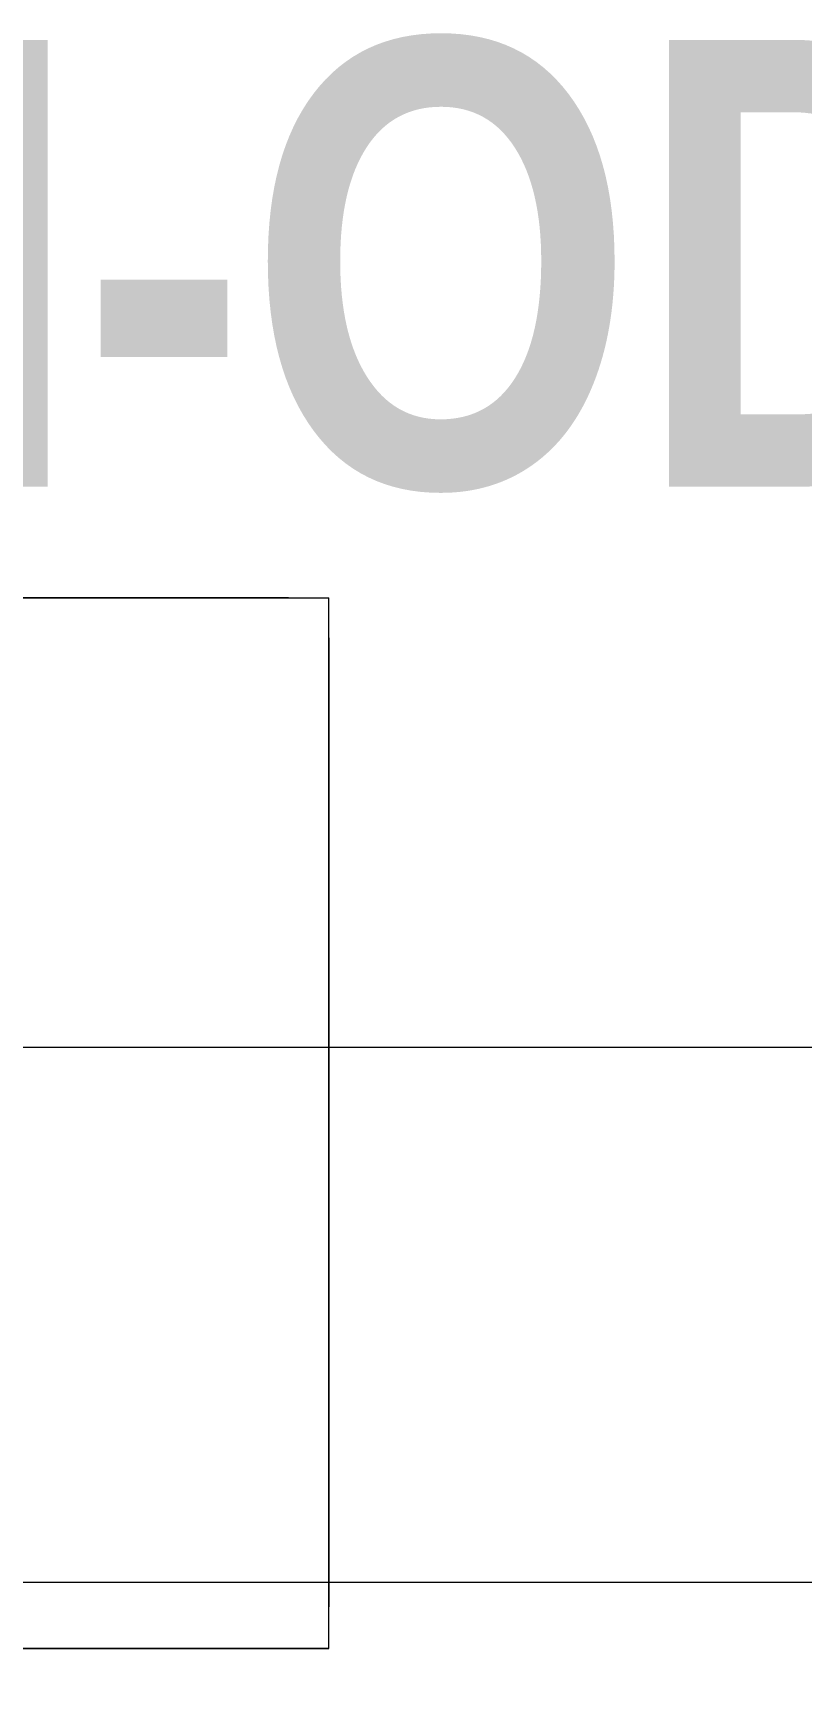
# Model space of a CAD drawing. Header units: millimetres. Extents: x -22227 to 20164, y 15335 to 61747.
# Drawn here: x -7497 to -6766, y 58900 to 60484 of the extents above; entities that cross this region are included whole.
import ezdxf

# ---------------------------------------------------------------- set-up
doc = ezdxf.new("R2010")
doc.units = ezdxf.units.MM
for name, color, linetype, lineweight in [('A-ANNO-DIMS', 7, 'Continuous', 9), ('A-ANNO-DIMS-170', 7, 'Continuous', 9), ('G-ANNO-TEXT', 7, 'Continuous', 9), ('M-EQPM', 7, 'Continuous', 5)]:
    doc.layers.add(name, color=color, linetype=linetype, lineweight=lineweight)
doc.styles.add('Arial_2', font='arial.ttf', dxfattribs={"width": 0.8, "height": 340})
doc.styles.add('Arial_B', font='arialbd.ttf', dxfattribs={"width": 0.8, "height": 425})
doc.dimstyles.new('AK_DIM_2_0_Arial', dxfattribs={"dimscale": 304.8, "dimtxt": 346.888196, "dimasz": 0.278871, "dimexe": 0.557743, "dimexo": 0.557743, "dimgap": 0.055774, "dimtad": 1, "dimdec": 0, "dimzin": 0, "dimdsep": 46, "dimtxsty": 'Arial_2', "dimblk1": 'OBLIQUE', "dimblk2": 'OBLIQUE', "dimsah": 1, "dimcen": 0.09, "dimadec": 0, "dimazin": 0, "dimtfac": 1, "dimtdec": 4, "dimtix": 1, "dimtmove": 0, "dimatfit": 3, "dimfxl": 1, "dimtvp": 1, "dimtolj": 1, "dimtzin": 0, "dimarcsym": 2})

# ---------------------------------------------------------------- blocks, each defined once
blk = doc.blocks.new('DanNong_VRV_1 QUẠT - OD-A-12_1-2147179-MẶT BẰNG BỐ TRÍ THIẾT BỊ')
at = {"layer": 'M-EQPM'}
for p, q in [((-525, 688.2), (655, 688.2)), ((-525, 688.2), (655, 688.2)), ((-516.4, 688.2), (655, 688.2)), ((-486.9, 688.2), (616.9, 688.2)), ((-486.9, 688.2), (585, 688.2)), ((616.9, 688.2), (-486.9, 688.2)), ((616.9, 688.2), (-486.9, 688.2)), ((616.9, 688.2), (-486.9, 688.2)), ((616.9, 688.2), (-486.9, 688.2)), ((616.9, 688.2), (-486.9, 688.2)), ((616.9, 688.2), (-486.9, 688.2)), ((616.9, 688.2), (-486.9, 688.2)), ((616.9, 688.2), (-486.9, 688.2)), ((616.9, 688.2), (-486.9, 688.2)), ((616.9, 688.2), (-486.9, 688.2)), ((-328.5, 688.2), (515.5, 688.2)), ((630.2, 688.2), (636.2, 688.2)), ((630.2, 688.2), (636.2, 688.2)), ((631.2, 688.2), (638.2, 688.2)), ((631.2, 688.2), (638.2, 688.2)), ((631.2, 688.2), (638.2, 688.2)), ((631.2, 688.2), (638.2, 688.2)), ((655, -311.8), (655, 688.2)), ((655, 658.4), (655, 667.4)), ((655, 658.4), (655, 667.4)), ((655, -271.9), (655, 650)), ((655, 650), (655, -271.9)), ((655, 650), (655, -271.9)), ((655, 650), (655, -271.9)), ((655, 650), (655, -271.9)), ((655, 650), (655, -271.9)), ((655, 650), (655, -271.9)), ((655, 650), (655, -271.9)), ((655, 650), (655, -271.9)), ((655, 650), (655, -271.9)), ((655, 650), (655, -271.9)), ((655, 626.2), (655, 635.2)), ((655, 626.2), (655, 635.2)), ((655, 622.2), (655, 618.2)), ((655, 587.8), (655, 622.2)), ((655, 582.4), (655, 587.9)), ((655, -210.7), (655, -206.7)), ((655, -210.7), (655, -217.2)), ((655, -217.2), (655, -235)), ((655, -237.6), (655, -234.9)), ((655, -237.6), (655, -244)), ((655, -240.1), (655, -244)), ((655, -260.1), (655, -251.1)), ((655, -260.1), (655, -251.1)), ((655, -295.3), (655, -286.3)), ((655, -295.3), (655, -286.3)), ((-525, -311.8), (655, -311.8)), ((655, -311.8), (-525, -311.8)), ((-508.6, -311.8), (485.5, -311.8)), ((-481.2, -311.8), (585, -311.8)), ((6.9, -311.8), (616.9, -311.8)), ((6.9, -311.8), (616.9, -311.8)), ((136.9, -311.8), (616.9, -311.8)), ((136.9, -311.8), (616.9, -311.8)), ((136.9, -311.8), (616.9, -311.8)), ((136.9, -311.8), (616.9, -311.8)), ((136.9, -311.8), (616.9, -311.8)), ((136.9, -311.8), (616.9, -311.8)), ((136.9, -311.8), (616.9, -311.8)), ((136.9, -311.8), (616.9, -311.8)), ((136.9, -311.8), (616.9, -311.8)), ((253.2, -311.8), (456.8, -311.8)), ((440, -311.8), (270, -311.8)), ((440, -311.8), (456.8, -311.8)), ((619.9, -311.8), (651.3, -311.8)), ((619.9, -311.8), (651.3, -311.8)), ((631.2, -311.8), (638.2, -311.8)), ((631.2, -311.8), (638.2, -311.8)), ((631.2, -311.8), (638.2, -311.8)), ((631.2, -311.8), (638.2, -311.8)), ((631.2, -311.8), (638.2, -311.8)), ((631.2, -311.8), (638.2, -311.8))]:
    blk.add_line(p, q, dxfattribs=at)
blk = doc.blocks.new('DanNong_VRV_1 QUẠT - OD-A-12_1-V175-MẶT BẰNG BỐ TRÍ THIẾT BỊ')
at = {"layer": 'M-EQPM'}
for p, q in [((-525, 688.2), (655, 688.2)), ((-525, 688.2), (655, 688.2)), ((-525, 688.2), (655, 688.2)), ((-525, 688.2), (655, 688.2)), ((-516.4, 688.2), (655, 688.2)), ((-516.4, 688.2), (655, 688.2)), ((-486.9, 688.2), (616.9, 688.2)), ((-486.9, 688.2), (585, 688.2)), ((616.9, 688.2), (-486.9, 688.2)), ((616.9, 688.2), (-486.9, 688.2)), ((616.9, 688.2), (-486.9, 688.2)), ((616.9, 688.2), (-486.9, 688.2)), ((616.9, 688.2), (-486.9, 688.2)), ((616.9, 688.2), (-486.9, 688.2)), ((616.9, 688.2), (-486.9, 688.2)), ((616.9, 688.2), (-486.9, 688.2)), ((616.9, 688.2), (-486.9, 688.2)), ((616.9, 688.2), (-486.9, 688.2)), ((-486.9, 688.2), (616.9, 688.2)), ((-486.9, 688.2), (585, 688.2)), ((616.9, 688.2), (-486.9, 688.2)), ((616.9, 688.2), (-486.9, 688.2)), ((616.9, 688.2), (-486.9, 688.2)), ((616.9, 688.2), (-486.9, 688.2)), ((616.9, 688.2), (-486.9, 688.2)), ((616.9, 688.2), (-486.9, 688.2)), ((616.9, 688.2), (-486.9, 688.2)), ((616.9, 688.2), (-486.9, 688.2)), ((616.9, 688.2), (-486.9, 688.2)), ((616.9, 688.2), (-486.9, 688.2)), ((-328.5, 688.2), (515.5, 688.2)), ((-328.5, 688.2), (515.5, 688.2)), ((630.2, 688.2), (636.2, 688.2)), ((630.2, 688.2), (636.2, 688.2)), ((630.2, 688.2), (636.2, 688.2)), ((630.2, 688.2), (636.2, 688.2)), ((631.2, 688.2), (638.2, 688.2)), ((631.2, 688.2), (638.2, 688.2)), ((631.2, 688.2), (638.2, 688.2)), ((631.2, 688.2), (638.2, 688.2)), ((631.2, 688.2), (638.2, 688.2)), ((631.2, 688.2), (638.2, 688.2)), ((631.2, 688.2), (638.2, 688.2)), ((631.2, 688.2), (638.2, 688.2)), ((655, -311.8), (655, 688.2)), ((655, -311.8), (655, 688.2)), ((655, 658.4), (655, 667.4)), ((655, 658.4), (655, 667.4)), ((655, 658.4), (655, 667.4)), ((655, 658.4), (655, 667.4)), ((655, -271.9), (655, 650)), ((655, 650), (655, -271.9)), ((655, 650), (655, -271.9)), ((655, 650), (655, -271.9)), ((655, 650), (655, -271.9)), ((655, 650), (655, -271.9)), ((655, 650), (655, -271.9)), ((655, 650), (655, -271.9)), ((655, 650), (655, -271.9)), ((655, 650), (655, -271.9)), ((655, 650), (655, -271.9)), ((655, -271.9), (655, 650)), ((655, 650), (655, -271.9)), ((655, 650), (655, -271.9)), ((655, 650), (655, -271.9)), ((655, 650), (655, -271.9)), ((655, 650), (655, -271.9)), ((655, 650), (655, -271.9)), ((655, 650), (655, -271.9)), ((655, 650), (655, -271.9)), ((655, 650), (655, -271.9)), ((655, 650), (655, -271.9)), ((655, 626.2), (655, 635.2)), ((655, 626.2), (655, 635.2)), ((655, 626.2), (655, 635.2)), ((655, 626.2), (655, 635.2)), ((655, 622.2), (655, 618.2)), ((655, 587.8), (655, 622.2)), ((655, 622.2), (655, 618.2)), ((655, 587.8), (655, 622.2)), ((655, 582.4), (655, 587.9)), ((655, 582.4), (655, 587.9)), ((655, -210.7), (655, -206.7)), ((655, -210.7), (655, -206.7)), ((655, -210.7), (655, -217.2)), ((655, -210.7), (655, -217.2)), ((655, -217.2), (655, -235)), ((655, -217.2), (655, -235)), ((655, -237.6), (655, -234.9)), ((655, -237.6), (655, -234.9)), ((655, -237.6), (655, -244)), ((655, -237.6), (655, -244)), ((655, -240.1), (655, -244)), ((655, -240.1), (655, -244)), ((655, -260.1), (655, -251.1)), ((655, -260.1), (655, -251.1)), ((655, -260.1), (655, -251.1)), ((655, -260.1), (655, -251.1)), ((655, -295.3), (655, -286.3)), ((655, -295.3), (655, -286.3)), ((655, -295.3), (655, -286.3)), ((655, -295.3), (655, -286.3)), ((-525, -311.8), (655, -311.8)), ((655, -311.8), (-525, -311.8)), ((-525, -311.8), (655, -311.8)), ((655, -311.8), (-525, -311.8)), ((-508.6, -311.8), (485.5, -311.8)), ((-508.6, -311.8), (485.5, -311.8)), ((-481.2, -311.8), (585, -311.8)), ((-481.2, -311.8), (585, -311.8)), ((6.9, -311.8), (616.9, -311.8)), ((6.9, -311.8), (616.9, -311.8)), ((6.9, -311.8), (616.9, -311.8)), ((6.9, -311.8), (616.9, -311.8)), ((136.9, -311.8), (616.9, -311.8)), ((136.9, -311.8), (616.9, -311.8)), ((136.9, -311.8), (616.9, -311.8)), ((136.9, -311.8), (616.9, -311.8)), ((136.9, -311.8), (616.9, -311.8)), ((136.9, -311.8), (616.9, -311.8)), ((136.9, -311.8), (616.9, -311.8)), ((136.9, -311.8), (616.9, -311.8)), ((136.9, -311.8), (616.9, -311.8)), ((136.9, -311.8), (616.9, -311.8)), ((136.9, -311.8), (616.9, -311.8)), ((136.9, -311.8), (616.9, -311.8)), ((136.9, -311.8), (616.9, -311.8)), ((136.9, -311.8), (616.9, -311.8)), ((136.9, -311.8), (616.9, -311.8)), ((136.9, -311.8), (616.9, -311.8)), ((136.9, -311.8), (616.9, -311.8)), ((136.9, -311.8), (616.9, -311.8)), ((253.2, -311.8), (456.8, -311.8)), ((253.2, -311.8), (456.8, -311.8)), ((440, -311.8), (270, -311.8)), ((440, -311.8), (270, -311.8)), ((440, -311.8), (456.8, -311.8)), ((440, -311.8), (456.8, -311.8)), ((619.9, -311.8), (651.3, -311.8)), ((619.9, -311.8), (651.3, -311.8)), ((619.9, -311.8), (651.3, -311.8)), ((619.9, -311.8), (651.3, -311.8)), ((631.2, -311.8), (638.2, -311.8)), ((631.2, -311.8), (638.2, -311.8)), ((631.2, -311.8), (638.2, -311.8)), ((631.2, -311.8), (638.2, -311.8)), ((631.2, -311.8), (638.2, -311.8)), ((631.2, -311.8), (638.2, -311.8)), ((631.2, -311.8), (638.2, -311.8)), ((631.2, -311.8), (638.2, -311.8)), ((631.2, -311.8), (638.2, -311.8)), ((631.2, -311.8), (638.2, -311.8)), ((631.2, -311.8), (638.2, -311.8)), ((631.2, -311.8), (638.2, -311.8))]:
    blk.add_line(p, q, dxfattribs=at)
blk = doc.blocks.new('DanNong_VRV_1 QUẠT - OD-A-12_1-V180-MẶT BẰNG BỐ TRÍ THIẾT BỊ')
at = {"layer": 'M-EQPM'}
for p, q in [((-525, 688.2), (655, 688.2)), ((-525, 688.2), (655, 688.2)), ((-525, 688.2), (655, 688.2)), ((-525, 688.2), (655, 688.2)), ((-516.4, 688.2), (655, 688.2)), ((-516.4, 688.2), (655, 688.2)), ((-486.9, 688.2), (616.9, 688.2)), ((-486.9, 688.2), (585, 688.2)), ((616.9, 688.2), (-486.9, 688.2)), ((616.9, 688.2), (-486.9, 688.2)), ((616.9, 688.2), (-486.9, 688.2)), ((616.9, 688.2), (-486.9, 688.2)), ((616.9, 688.2), (-486.9, 688.2)), ((616.9, 688.2), (-486.9, 688.2)), ((616.9, 688.2), (-486.9, 688.2)), ((616.9, 688.2), (-486.9, 688.2)), ((616.9, 688.2), (-486.9, 688.2)), ((616.9, 688.2), (-486.9, 688.2)), ((-486.9, 688.2), (616.9, 688.2)), ((-486.9, 688.2), (585, 688.2)), ((616.9, 688.2), (-486.9, 688.2)), ((616.9, 688.2), (-486.9, 688.2)), ((616.9, 688.2), (-486.9, 688.2)), ((616.9, 688.2), (-486.9, 688.2)), ((616.9, 688.2), (-486.9, 688.2)), ((616.9, 688.2), (-486.9, 688.2)), ((616.9, 688.2), (-486.9, 688.2)), ((616.9, 688.2), (-486.9, 688.2)), ((616.9, 688.2), (-486.9, 688.2)), ((616.9, 688.2), (-486.9, 688.2)), ((-328.5, 688.2), (515.5, 688.2)), ((-328.5, 688.2), (515.5, 688.2)), ((630.2, 688.2), (636.2, 688.2)), ((630.2, 688.2), (636.2, 688.2)), ((630.2, 688.2), (636.2, 688.2)), ((630.2, 688.2), (636.2, 688.2)), ((631.2, 688.2), (638.2, 688.2)), ((631.2, 688.2), (638.2, 688.2)), ((631.2, 688.2), (638.2, 688.2)), ((631.2, 688.2), (638.2, 688.2)), ((631.2, 688.2), (638.2, 688.2)), ((631.2, 688.2), (638.2, 688.2)), ((631.2, 688.2), (638.2, 688.2)), ((631.2, 688.2), (638.2, 688.2)), ((655, -311.8), (655, 688.2)), ((655, -311.8), (655, 688.2)), ((655, 658.4), (655, 667.4)), ((655, 658.4), (655, 667.4)), ((655, 658.4), (655, 667.4)), ((655, 658.4), (655, 667.4)), ((655, -271.9), (655, 650)), ((655, 650), (655, -271.9)), ((655, 650), (655, -271.9)), ((655, 650), (655, -271.9)), ((655, 650), (655, -271.9)), ((655, 650), (655, -271.9)), ((655, 650), (655, -271.9)), ((655, 650), (655, -271.9)), ((655, 650), (655, -271.9)), ((655, 650), (655, -271.9)), ((655, 650), (655, -271.9)), ((655, -271.9), (655, 650)), ((655, 650), (655, -271.9)), ((655, 650), (655, -271.9)), ((655, 650), (655, -271.9)), ((655, 650), (655, -271.9)), ((655, 650), (655, -271.9)), ((655, 650), (655, -271.9)), ((655, 650), (655, -271.9)), ((655, 650), (655, -271.9)), ((655, 650), (655, -271.9)), ((655, 650), (655, -271.9)), ((655, 626.2), (655, 635.2)), ((655, 626.2), (655, 635.2)), ((655, 626.2), (655, 635.2)), ((655, 626.2), (655, 635.2)), ((655, 622.2), (655, 618.2)), ((655, 587.8), (655, 622.2)), ((655, 622.2), (655, 618.2)), ((655, 587.8), (655, 622.2)), ((655, 582.4), (655, 587.9)), ((655, 582.4), (655, 587.9)), ((655, -210.7), (655, -206.7)), ((655, -210.7), (655, -206.7)), ((655, -210.7), (655, -217.2)), ((655, -210.7), (655, -217.2)), ((655, -217.2), (655, -235)), ((655, -217.2), (655, -235)), ((655, -237.6), (655, -234.9)), ((655, -237.6), (655, -234.9)), ((655, -237.6), (655, -244)), ((655, -237.6), (655, -244)), ((655, -240.1), (655, -244)), ((655, -240.1), (655, -244)), ((655, -260.1), (655, -251.1)), ((655, -260.1), (655, -251.1)), ((655, -260.1), (655, -251.1)), ((655, -260.1), (655, -251.1)), ((655, -295.3), (655, -286.3)), ((655, -295.3), (655, -286.3)), ((655, -295.3), (655, -286.3)), ((655, -295.3), (655, -286.3)), ((-525, -311.8), (655, -311.8)), ((655, -311.8), (-525, -311.8)), ((-525, -311.8), (655, -311.8)), ((655, -311.8), (-525, -311.8)), ((-508.6, -311.8), (485.5, -311.8)), ((-508.6, -311.8), (485.5, -311.8)), ((-481.2, -311.8), (585, -311.8)), ((-481.2, -311.8), (585, -311.8)), ((6.9, -311.8), (616.9, -311.8)), ((6.9, -311.8), (616.9, -311.8)), ((6.9, -311.8), (616.9, -311.8)), ((6.9, -311.8), (616.9, -311.8)), ((136.9, -311.8), (616.9, -311.8)), ((136.9, -311.8), (616.9, -311.8)), ((136.9, -311.8), (616.9, -311.8)), ((136.9, -311.8), (616.9, -311.8)), ((136.9, -311.8), (616.9, -311.8)), ((136.9, -311.8), (616.9, -311.8)), ((136.9, -311.8), (616.9, -311.8)), ((136.9, -311.8), (616.9, -311.8)), ((136.9, -311.8), (616.9, -311.8)), ((136.9, -311.8), (616.9, -311.8)), ((136.9, -311.8), (616.9, -311.8)), ((136.9, -311.8), (616.9, -311.8)), ((136.9, -311.8), (616.9, -311.8)), ((136.9, -311.8), (616.9, -311.8)), ((136.9, -311.8), (616.9, -311.8)), ((136.9, -311.8), (616.9, -311.8)), ((136.9, -311.8), (616.9, -311.8)), ((136.9, -311.8), (616.9, -311.8)), ((253.2, -311.8), (456.8, -311.8)), ((253.2, -311.8), (456.8, -311.8)), ((440, -311.8), (270, -311.8)), ((440, -311.8), (270, -311.8)), ((440, -311.8), (456.8, -311.8)), ((440, -311.8), (456.8, -311.8)), ((619.9, -311.8), (651.3, -311.8)), ((619.9, -311.8), (651.3, -311.8)), ((619.9, -311.8), (651.3, -311.8)), ((619.9, -311.8), (651.3, -311.8)), ((631.2, -311.8), (638.2, -311.8)), ((631.2, -311.8), (638.2, -311.8)), ((631.2, -311.8), (638.2, -311.8)), ((631.2, -311.8), (638.2, -311.8)), ((631.2, -311.8), (638.2, -311.8)), ((631.2, -311.8), (638.2, -311.8)), ((631.2, -311.8), (638.2, -311.8)), ((631.2, -311.8), (638.2, -311.8)), ((631.2, -311.8), (638.2, -311.8)), ((631.2, -311.8), (638.2, -311.8)), ((631.2, -311.8), (638.2, -311.8)), ((631.2, -311.8), (638.2, -311.8))]:
    blk.add_line(p, q, dxfattribs=at)
blk = doc.blocks.new('AK-SGS-M3-Hrvt_rvt-1-MẶT BẰNG BỐ TRÍ THIẾT BỊ')
at = {"layer": 'M-EQPM', "lineweight": 9}
for name in ['DanNong_VRV_1 QUẠT - OD-A-12_1-2147179-MẶT BẰNG BỐ TRÍ THIẾT BỊ', 'DanNong_VRV_1 QUẠT - OD-A-12_1-V175-MẶT BẰNG BỐ TRÍ THIẾT BỊ', 'DanNong_VRV_1 QUẠT - OD-A-12_1-V180-MẶT BẰNG BỐ TRÍ THIẾT BỊ']:
    blk.add_blockref(name, (-7870.9, 59258.7), dxfattribs=at)
blk = doc.blocks.new('DIMBLOCK9-MẶT BẰNG BỐ TRÍ THIẾT BỊ')
at = {"layer": 'A-ANNO-DIMS-170'}
for p, q in [((-12198.6, 59010.1), (-12198.6, 59180.1)), ((-4498.6, 59010.1), (-4498.6, 59180.1)), ((-12198.6, 59010.1), (-12156.1, 59052.6)), ((-4498.6, 59010.1), (-4456.1, 59052.6)), ((-12198.6, 59010.1), (-12241.1, 58967.6)), ((-12198.6, 59010.1), (-4498.6, 59010.1)), ((-12198.6, 59010.1), (-12198.6, 58900.2)), ((-4498.6, 59010.1), (-4541.1, 58967.6)), ((-4498.6, 59010.1), (-4498.6, 58900.2))]:
    blk.add_line(p, q, dxfattribs=at)
at = {"layer": 'A-ANNO-DIMS-170', "color": 0, "insert": (-8764.9, 59468.5), "char_height": 340, "width": 999.038, "attachment_point": 1, "line_spacing_factor": 0.941778, "style": 'Arial_2'}
blk.add_mtext('7700', dxfattribs=at)
blk = doc.blocks.new('_Oblique')
at = {"color": 0, "linetype": 'ByBlock', "lineweight": -2}
blk.add_line((-0.5, -0.5), (0.5, 0.5), dxfattribs=at)
blk = doc.blocks.new('DIMBLOCK12-MẶT BẰNG BỐ TRÍ THIẾT BỊ')
at = {"layer": 'A-ANNO-DIMS-170'}
for p, q in [((-20048.6, 59519.2), (-20048.6, 59689.2)), ((10901.4, 59519.2), (10901.4, 59689.2)), ((-20048.6, 59519.2), (-20006.1, 59561.7)), ((10901.4, 59519.2), (10943.9, 59561.7)), ((-20048.6, 59519.2), (-20091.1, 59476.7)), ((-20048.6, 59519.2), (10901.4, 59519.2)), ((-20048.6, 59519.2), (-20048.6, 59409.3)), ((10901.4, 59519.2), (10858.9, 59476.7)), ((10901.4, 59519.2), (10901.4, 59409.3))]:
    blk.add_line(p, q, dxfattribs=at)
at = {"layer": 'A-ANNO-DIMS-170', "color": 0, "insert": (-5093.9, 59977.6), "char_height": 340, "width": 1248.798, "attachment_point": 1, "line_spacing_factor": 0.941778, "style": 'Arial_2'}
blk.add_mtext('30950', dxfattribs=at)

msp = doc.modelspace()

# ---------------------------------------------------------------- block references
at = {"lineweight": 5}
msp.add_blockref('AK-SGS-M3-Hrvt_rvt-1-MẶT BẰNG BỐ TRÍ THIẾT BỊ', (0, 0), dxfattribs=at)

# ---------------------------------------------------------------- texts
at = {"layer": 'G-ANNO-TEXT', "color": 1, "true_color": 0xff0000, "insert": (-8137.4, 60477.7), "char_height": 425, "width": 4207.337, "attachment_point": 1, "line_spacing_factor": 0.936439, "style": 'Arial_B'}
msp.add_mtext('\\pxt4.064,8.128,12.192,16.256,20.32,24.384,28.448,32.512,36.576,40.64,44.704,48.768,52.832,56.896,60.96,65.024,69.088,73.152,77.216,81.28,85.344,89.408,93.472,97.536,101.6,105.664,109.728,113.792,117.856,121.92,125.984,130.048;{HN-ODU-AHU-1.01}', dxfattribs=at)

# ---------------------------------------------------------------- dimensions: what is measured, and where the dimension line sits
at = {"layer": 'A-ANNO-DIMS'}
for base, p1, p2, override, picture, middle in [((10901.4, 59519.2), (-20048.6, 59579.3), (10901.4, 59579.3), {"dimpost": '<>', "dimfxl": 30950}, 'DIMBLOCK12-MẶT BẰNG BỐ TRÍ THIẾT BỊ', (-4573.6, 59710)), ((-4498.6, 59010.1), (-12198.6, 59070.2), (-4498.6, 59070.2), {"dimpost": '<>', "dimfxl": 7700}, 'DIMBLOCK9-MẶT BẰNG BỐ TRÍ THIẾT BỊ', (-8348.6, 59200.7))]:
    dim = msp.add_linear_dim(base=base, p1=p1, p2=p2, dimstyle='AK_DIM_2_0_Arial', override=override, dxfattribs=at)
    dim.commit()
    dim.dimension.update_dxf_attribs({"geometry": picture, "text_midpoint": middle})

doc.saveas('drawing.dxf')
